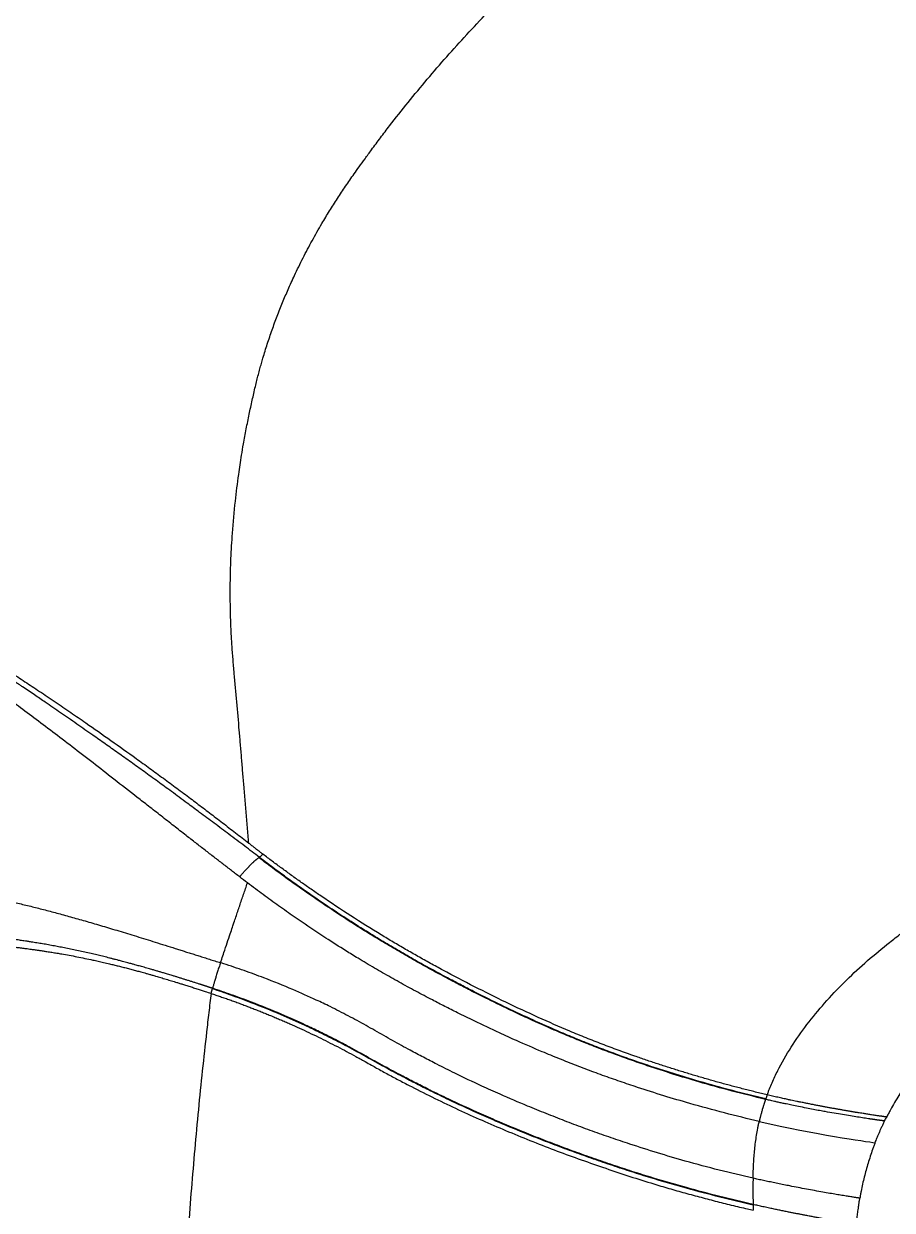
# Model space of a CAD drawing. Extents: x 527 to 611, y 788 to 934.
# Drawn here: x 540.04 to 552, y 851.36 to 867.71 of the extents above; entities that cross this region are included whole.
import ezdxf

# ---------------------------------------------------------------- set-up
doc = ezdxf.new("R2010")
doc.units = 0
doc.header["$MEASUREMENT"] = 0
doc.layers.add('1', color=4, linetype='Continuous')
doc.layers.add('GEOMETRY', color=4, linetype='Continuous', lineweight=25)

# ---------------------------------------------------------------- blocks, each defined once
blk = doc.blocks.new('2026_FLASH')
at = {"layer": 'GEOMETRY'}
for points, knots in [([(16.055, 53.104), (16.052, 53.141), (16.046, 53.214), (16.037, 53.323), (16.028, 53.434), (16.019, 53.544), (16.01, 53.655), (16, 53.766), (15.989, 53.906), (15.974, 54.075), (15.958, 54.272), (15.942, 54.465), (15.92, 54.724), (15.892, 55.049), (15.863, 55.377), (15.842, 55.608), (15.831, 55.74), (15.822, 55.871), (15.813, 56.035), (15.805, 56.242), (15.801, 56.459), (15.801, 56.665), (15.805, 56.853), (15.813, 57.083), (15.832, 57.404), (15.867, 57.792), (15.912, 58.15), (15.951, 58.413), (15.986, 58.622), (16.021, 58.81), (16.061, 59.011), (16.103, 59.206), (16.139, 59.361), (16.168, 59.479), (16.188, 59.56), (16.209, 59.639), (16.23, 59.715), (16.264, 59.829), (16.311, 59.983), (16.377, 60.176), (16.447, 60.367), (16.52, 60.553), (16.6, 60.739), (16.693, 60.944), (16.803, 61.169), (16.928, 61.407), (17.051, 61.623), (17.168, 61.817), (17.277, 61.988), (17.371, 62.13), (17.448, 62.242), (17.511, 62.331), (17.58, 62.429), (17.66, 62.54), (17.758, 62.674), (17.87, 62.825), (18.121, 63.153), (18.509, 63.633), (19.054, 64.25), (19.625, 64.844), (20.22, 65.412), (20.838, 65.954), (21.48, 66.47), (21.951, 66.814), (22.233, 67.01), (22.316, 67.066), (22.401, 67.122), (22.514, 67.196), (22.66, 67.287), (22.894, 67.426), (23.191, 67.588), (23.561, 67.769), (23.934, 67.929), (24.252, 68.047), (24.505, 68.13), (24.667, 68.179), (24.796, 68.215), (24.883, 68.238), (24.981, 68.262), (25.168, 68.307), (25.473, 68.374), (25.797, 68.435), (26.087, 68.482), (26.35, 68.52), (26.697, 68.561), (27.075, 68.594), (27.478, 68.616), (27.86, 68.623), (28.174, 68.619), (28.385, 68.611), (28.494, 68.605), (28.575, 68.6), (28.651, 68.595), (28.737, 68.588), (28.825, 68.581), (28.901, 68.574), (28.966, 68.568), (29.139, 68.552), (29.419, 68.528), (29.806, 68.494), (30.19, 68.462), (30.497, 68.437), (30.727, 68.419), (30.854, 68.409), (30.956, 68.401), (31.044, 68.394), (31.141, 68.386), (31.242, 68.378), (31.306, 68.373), (31.337, 68.37)], [0, 0, 0, 0, 0.004483, 0.008975, 0.013475, 0.017983, 0.022497, 0.027016, 0.031539, 0.039631, 0.047598, 0.055427, 0.063104, 0.078903, 0.09471, 0.102618, 0.106558, 0.110511, 0.118306, 0.126238, 0.135161, 0.144139, 0.150658, 0.157532, 0.171407, 0.188746, 0.203456, 0.213879, 0.22002, 0.22827, 0.236265, 0.244004, 0.251487, 0.254842, 0.258098, 0.261256, 0.264315, 0.267277, 0.275107, 0.283053, 0.290836, 0.298711, 0.30609, 0.314271, 0.324569, 0.334898, 0.345261, 0.353014, 0.360765, 0.368535, 0.372426, 0.376319, 0.38093, 0.386131, 0.391924, 0.399789, 0.407585, 0.43881, 0.469821, 0.500834, 0.531943, 0.562888, 0.593974, 0.625385, 0.629278, 0.633168, 0.636761, 0.640938, 0.648649, 0.656454, 0.672059, 0.687518, 0.703717, 0.718877, 0.726775, 0.734596, 0.73851, 0.742423, 0.745074, 0.750236, 0.764853, 0.781441, 0.788886, 0.799292, 0.812674, 0.830036, 0.844056, 0.860492, 0.875361, 0.881375, 0.885766, 0.888367, 0.890967, 0.894866, 0.898767, 0.901438, 0.904038, 0.906566, 0.922264, 0.937736, 0.953313, 0.968876, 0.975086, 0.981326, 0.984429, 0.987551, 0.99211, 0.996258, 1, 1, 1, 1]), ([(11.136, 56.504), (11.144, 56.499), (11.159, 56.489), (11.182, 56.475), (11.205, 56.46), (11.229, 56.445), (11.254, 56.429), (11.279, 56.413), (11.305, 56.397), (11.332, 56.38), (11.359, 56.363), (11.387, 56.345), (11.415, 56.327), (11.444, 56.309), (11.474, 56.29), (11.505, 56.271), (11.536, 56.251), (11.593, 56.215), (11.677, 56.162), (11.794, 56.088), (11.918, 56.01), (12.084, 55.905), (12.301, 55.767), (12.547, 55.608), (12.774, 55.46), (12.97, 55.331), (13.175, 55.194), (13.386, 55.052), (13.6, 54.907), (13.855, 54.731), (14.156, 54.52), (14.452, 54.309), (14.693, 54.134), (14.88, 53.997), (15.067, 53.859), (15.22, 53.744), (15.34, 53.654), (15.427, 53.588), (15.516, 53.521), (15.604, 53.453), (15.694, 53.384), (15.783, 53.315), (15.874, 53.245), (15.964, 53.175), (16.024, 53.128), (16.055, 53.104)], [0, 0, 0, 0, 0.009208, 0.018508, 0.027899, 0.037379, 0.046947, 0.0566, 0.066337, 0.076156, 0.086056, 0.096034, 0.106089, 0.116219, 0.126422, 0.136697, 0.147041, 0.157452, 0.191842, 0.226317, 0.260818, 0.295303, 0.356468, 0.417832, 0.456562, 0.494054, 0.530456, 0.568607, 0.604857, 0.639296, 0.695285, 0.750501, 0.780178, 0.809901, 0.839658, 0.869427, 0.883372, 0.897472, 0.911722, 0.926115, 0.940647, 0.95531, 0.970095, 0.984994, 1, 1, 1, 1]), ([(15.932, 52.637), (15.913, 52.651), (15.875, 52.681), (15.818, 52.725), (15.759, 52.77), (15.7, 52.816), (15.64, 52.862), (15.579, 52.909), (15.517, 52.957), (15.454, 53.006), (15.39, 53.056), (15.326, 53.106), (15.26, 53.157), (15.159, 53.236), (15.022, 53.342), (14.85, 53.477), (14.682, 53.608), (14.463, 53.778), (14.206, 53.979), (13.905, 54.213), (13.623, 54.431), (13.35, 54.64), (13.093, 54.834), (12.847, 55.018), (12.615, 55.188), (12.433, 55.317), (12.294, 55.415), (12.189, 55.486), (12.089, 55.554), (12.009, 55.606), (11.949, 55.645), (11.906, 55.672), (11.863, 55.699), (11.821, 55.725), (11.78, 55.75), (11.739, 55.775), (11.699, 55.799), (11.659, 55.822), (11.634, 55.837), (11.621, 55.845)], [0, 0, 0, 0, 0.009965, 0.020083, 0.030348, 0.040759, 0.051318, 0.062029, 0.07289, 0.083903, 0.09507, 0.106397, 0.117892, 0.129561, 0.159024, 0.189635, 0.219998, 0.247211, 0.304859, 0.357293, 0.411902, 0.465532, 0.52152, 0.578319, 0.638748, 0.701765, 0.735166, 0.769543, 0.804845, 0.841008, 0.85781, 0.874865, 0.892157, 0.909673, 0.927396, 0.945309, 0.963396, 0.981633, 1, 1, 1, 1]), ([(16.202, 52.907), (16.135, 52.959), (15.996, 53.065), (15.789, 53.222), (15.582, 53.377), (15.39, 53.52), (15.193, 53.666), (15.001, 53.808), (14.803, 53.952), (14.617, 54.087), (14.435, 54.218), (14.256, 54.345), (14.08, 54.471), (13.928, 54.577), (13.798, 54.668), (13.687, 54.746), (13.575, 54.824), (13.464, 54.9), (13.357, 54.974), (13.238, 55.056), (13.098, 55.151), (12.982, 55.229), (12.902, 55.283), (12.863, 55.31), (12.822, 55.337), (12.781, 55.365), (12.739, 55.393), (12.697, 55.422), (12.654, 55.45), (12.604, 55.483), (12.547, 55.522), (12.477, 55.568), (12.404, 55.616), (12.332, 55.664), (12.267, 55.707), (12.21, 55.745), (12.158, 55.779), (12.107, 55.812), (12.053, 55.848), (12.004, 55.88), (11.974, 55.9), (11.964, 55.906)], [0, 0, 0, 0, 0.043812, 0.090418, 0.133983, 0.176518, 0.212772, 0.258738, 0.298176, 0.337626, 0.375603, 0.413372, 0.450907, 0.488195, 0.511255, 0.535716, 0.561573, 0.586076, 0.610542, 0.634977, 0.670061, 0.710713, 0.720613, 0.7308, 0.741275, 0.752039, 0.763093, 0.774441, 0.786083, 0.79807, 0.815347, 0.834388, 0.85736, 0.879685, 0.899257, 0.917485, 0.934361, 0.949876, 0.967038, 0.989613, 1, 1, 1, 1]), ([(16.095, 53.072), (16.109, 53.062), (16.135, 53.041), (16.174, 53.011), (16.212, 52.981), (16.237, 52.962), (16.25, 52.952)], [0, 0, 0, 0, 0.258563, 0.511399, 0.758534, 1, 1, 1, 1]), ([(15.932, 52.637), (15.935, 52.64), (15.94, 52.648), (15.949, 52.658), (15.958, 52.669), (15.967, 52.679), (15.975, 52.69), (15.984, 52.7), (15.993, 52.711), (16.002, 52.721), (16.011, 52.731), (16.02, 52.741), (16.028, 52.75), (16.037, 52.76), (16.046, 52.769), (16.055, 52.779), (16.064, 52.788), (16.073, 52.797), (16.081, 52.805), (16.09, 52.814), (16.099, 52.822), (16.107, 52.831), (16.116, 52.838), (16.124, 52.846), (16.132, 52.854), (16.141, 52.861), (16.149, 52.868), (16.157, 52.875), (16.165, 52.881), (16.173, 52.887), (16.18, 52.893), (16.188, 52.898), (16.193, 52.901), (16.195, 52.903)], [0, 0, 0, 0, 0.030075, 0.060209, 0.090411, 0.120688, 0.151048, 0.181498, 0.212043, 0.24269, 0.273442, 0.304307, 0.335293, 0.366407, 0.397658, 0.429053, 0.460599, 0.492303, 0.524173, 0.556221, 0.588473, 0.620953, 0.653691, 0.686716, 0.72006, 0.753759, 0.787851, 0.822342, 0.857212, 0.892434, 0.927975, 0.963829, 1, 1, 1, 1]), ([(16.195, 52.903), (16.195, 52.903), (16.197, 52.904), (16.199, 52.905), (16.201, 52.907), (16.202, 52.907)], [0.0000022319, 0.0000022319, 0.0000022319, 0.0000022319, 0.0000264007, 0.0002817999, 0.0005047948, 0.0005047948, 0.0005047948, 0.0005047948]), ([(23.174, 49.572), (22.866, 49.645), (22.441, 49.756), (21.899, 49.92), (21.584, 50.022), (21.349, 50.103), (21.154, 50.173), (20.959, 50.245), (20.765, 50.32), (20.571, 50.398), (20.417, 50.462), (20.187, 50.56), (19.957, 50.662), (19.653, 50.804), (19.389, 50.933), (19.144, 51.055), (18.956, 51.152), (18.807, 51.231), (18.676, 51.301), (18.565, 51.361), (18.416, 51.443), (18.231, 51.548), (18.011, 51.676), (17.81, 51.797), (17.593, 51.931), (17.341, 52.092), (17.074, 52.27), (16.827, 52.44), (16.652, 52.564), (16.513, 52.665), (16.372, 52.769), (16.266, 52.849), (16.195, 52.903)], [0.0041085, 0.0041085, 0.0041085, 0.0041085, 0.125, 0.171875, 0.21875, 0.25, 0.265625, 0.296875, 0.328125, 0.34375, 0.375, 0.390625, 0.4375, 0.46875, 0.515625, 0.546875, 0.5703125, 0.59375, 0.609375, 0.625, 0.640625, 0.671875, 0.703125, 0.734375, 0.7578125, 0.796875, 0.84375, 0.875, 0.90625, 0.921875, 0.9375, 0.9699941, 0.9699941, 0.9699941, 0.9699941]), ([(16.25, 52.952), (16.248, 52.951), (16.245, 52.947), (16.241, 52.943), (16.237, 52.939), (16.233, 52.934), (16.229, 52.931), (16.226, 52.927), (16.222, 52.924), (16.219, 52.921), (16.216, 52.918), (16.213, 52.915), (16.21, 52.913), (16.207, 52.911), (16.204, 52.909), (16.203, 52.908), (16.202, 52.907)], [0, 0, 0, 0, 0.08143, 0.160845, 0.238511, 0.31455, 0.389036, 0.461999, 0.533474, 0.60354, 0.67228, 0.739806, 0.806226, 0.87166, 0.936221, 1, 1, 1, 1]), ([(23.176, 49.578), (22.87, 49.65), (22.446, 49.762), (21.905, 49.925), (21.591, 50.027), (21.356, 50.108), (21.16, 50.177), (20.965, 50.25), (20.771, 50.325), (20.578, 50.402), (20.423, 50.466), (20.193, 50.565), (19.964, 50.667), (19.66, 50.809), (19.395, 50.937), (19.15, 51.06), (18.963, 51.157), (18.813, 51.236), (18.683, 51.305), (18.571, 51.366), (18.423, 51.448), (18.238, 51.552), (18.018, 51.681), (17.817, 51.802), (17.599, 51.936), (17.347, 52.097), (17.08, 52.274), (16.833, 52.444), (16.659, 52.569), (16.52, 52.669), (16.379, 52.773), (16.273, 52.853), (16.202, 52.907)], [0.004632, 0.004632, 0.004632, 0.004632, 0.125, 0.171875, 0.21875, 0.25, 0.265625, 0.296875, 0.328125, 0.34375, 0.375, 0.390625, 0.4375, 0.46875, 0.515625, 0.546875, 0.5703125, 0.59375, 0.609375, 0.625, 0.640625, 0.671875, 0.703125, 0.734375, 0.7578125, 0.796875, 0.84375, 0.875, 0.90625, 0.921875, 0.9375, 0.97, 0.97, 0.97, 0.97]), ([(23.197, 49.634), (23.17, 49.641), (23.116, 49.654), (23.035, 49.673), (22.954, 49.693), (22.874, 49.714), (22.793, 49.735), (22.713, 49.756), (22.633, 49.777), (22.553, 49.799), (22.473, 49.821), (22.394, 49.844), (22.314, 49.867), (22.235, 49.89), (22.156, 49.913), (22.077, 49.937), (21.998, 49.961), (21.92, 49.986), (21.841, 50.011), (21.763, 50.036), (21.685, 50.062), (21.607, 50.087), (21.529, 50.114), (21.452, 50.14), (21.323, 50.185), (21.147, 50.248), (20.924, 50.332), (20.701, 50.419), (20.407, 50.541), (20.038, 50.702), (19.6, 50.907), (19.163, 51.124), (18.817, 51.305), (18.558, 51.446), (18.386, 51.542), (18.216, 51.639), (18.047, 51.738), (17.795, 51.89), (17.462, 52.098), (17.141, 52.311), (16.915, 52.467), (16.779, 52.562), (16.645, 52.658), (16.512, 52.756), (16.38, 52.853), (16.293, 52.919), (16.25, 52.952)], [0, 0, 0, 0, 0.01104, 0.022064, 0.033071, 0.044063, 0.055039, 0.065998, 0.076943, 0.087871, 0.098784, 0.109682, 0.120564, 0.131431, 0.142283, 0.15312, 0.163942, 0.174749, 0.185542, 0.19632, 0.207084, 0.217833, 0.228568, 0.239289, 0.249996, 0.281753, 0.312493, 0.343446, 0.374989, 0.436643, 0.499994, 0.562071, 0.625009, 0.650202, 0.675297, 0.700294, 0.725197, 0.750008, 0.812667, 0.875001, 0.896079, 0.917057, 0.937937, 0.958719, 0.979407, 1, 1, 1, 1]), ([(15.667, 51.455), (15.672, 51.471), (15.688, 51.518), (15.719, 51.61), (15.758, 51.727), (15.798, 51.844), (15.829, 51.936), (15.854, 52.013), (15.879, 52.084), (15.905, 52.163), (15.931, 52.241), (15.958, 52.32), (15.985, 52.398), (16.012, 52.477), (16.029, 52.529), (16.038, 52.556)], [0, 0, 0, 0, 0.0446353, 0.1279224, 0.2499679, 0.362998, 0.4463554, 0.4999465, 0.5710426, 0.6422263, 0.7135082, 0.7849215, 0.8565009, 0.9282282, 1, 1, 1, 1]), ([(23.087, 49.267), (22.768, 49.342), (22.329, 49.455), (21.771, 49.621), (21.45, 49.723), (21.211, 49.804), (21.01, 49.874), (20.811, 49.946), (20.612, 50.021), (20.413, 50.099), (20.255, 50.163), (20.019, 50.261), (19.783, 50.363), (19.471, 50.505), (19.2, 50.633), (18.949, 50.756), (18.757, 50.853), (18.604, 50.931), (18.47, 51.002), (18.356, 51.062), (18.202, 51.145), (18.013, 51.251), (17.786, 51.381), (17.58, 51.504), (17.356, 51.642), (17.098, 51.806), (16.826, 51.988), (16.574, 52.162), (16.396, 52.29), (16.255, 52.393), (16.147, 52.473), (16.075, 52.527), (16.038, 52.556)], [0.0014045, 0.0014045, 0.0014045, 0.0014045, 0.125, 0.171875, 0.21875, 0.25, 0.265625, 0.296875, 0.328125, 0.34375, 0.375, 0.390625, 0.4375, 0.46875, 0.515625, 0.546875, 0.5703125, 0.59375, 0.609375, 0.625, 0.640625, 0.671875, 0.703125, 0.734375, 0.7578125, 0.796875, 0.84375, 0.875, 0.90625, 0.921875, 0.9375, 0.954137, 0.954137, 0.954137, 0.954137]), ([(12.191, 52.42), (12.206, 52.417), (12.237, 52.411), (12.282, 52.402), (12.325, 52.393), (12.367, 52.385), (12.407, 52.377), (12.446, 52.369), (12.482, 52.362), (12.516, 52.355), (12.597, 52.338), (12.72, 52.311), (12.895, 52.271), (13.068, 52.229), (13.247, 52.184), (13.43, 52.135), (13.622, 52.082), (13.824, 52.025), (14.038, 51.962), (14.265, 51.894), (14.509, 51.819), (14.77, 51.738), (14.971, 51.675), (15.106, 51.632), (15.169, 51.612), (15.234, 51.592), (15.302, 51.571), (15.371, 51.549), (15.442, 51.526), (15.515, 51.503), (15.59, 51.479), (15.641, 51.463), (15.667, 51.455)], [0, 0, 0, 0, 0.022334, 0.0438, 0.064358, 0.08397, 0.102603, 0.120228, 0.136822, 0.152367, 0.166844, 0.245135, 0.314255, 0.382163, 0.444163, 0.503758, 0.559599, 0.613464, 0.66535, 0.716736, 0.768352, 0.821376, 0.877079, 0.889196, 0.90168, 0.914539, 0.927783, 0.941422, 0.955462, 0.969907, 0.984755, 1, 1, 1, 1]), ([(15.557, 51.101), (15.555, 51.102), (15.551, 51.104), (15.544, 51.106), (15.538, 51.108), (15.531, 51.11), (15.525, 51.112), (15.518, 51.114), (15.512, 51.116), (15.506, 51.119), (15.499, 51.121), (15.493, 51.123), (15.487, 51.125), (15.481, 51.127), (15.475, 51.129), (15.469, 51.131), (15.463, 51.132), (15.457, 51.134), (15.451, 51.136), (15.445, 51.138), (15.439, 51.14), (15.433, 51.142), (15.427, 51.144), (15.422, 51.146), (15.416, 51.148), (15.41, 51.149), (15.405, 51.151), (15.399, 51.153), (15.394, 51.155), (15.388, 51.157), (15.383, 51.158), (15.378, 51.16), (15.368, 51.163), (15.349, 51.169), (15.319, 51.179), (15.281, 51.191), (15.238, 51.205), (15.202, 51.216), (15.175, 51.224), (15.155, 51.231), (15.134, 51.237), (15.111, 51.244), (15.088, 51.251), (15.066, 51.258), (15.038, 51.267), (14.995, 51.28), (14.941, 51.296), (14.885, 51.313), (14.837, 51.327), (14.798, 51.339), (14.759, 51.35), (14.713, 51.364), (14.65, 51.382), (14.584, 51.401), (14.528, 51.416), (14.484, 51.428), (14.44, 51.44), (14.383, 51.456), (14.322, 51.472), (14.267, 51.487), (14.221, 51.498), (14.18, 51.509), (14.126, 51.523), (14.06, 51.539), (13.981, 51.558), (13.901, 51.577), (13.817, 51.596), (13.731, 51.615), (13.645, 51.634), (13.559, 51.651), (13.49, 51.665), (13.437, 51.675), (13.398, 51.683), (13.358, 51.69), (13.317, 51.698), (13.276, 51.705), (13.236, 51.712), (13.197, 51.719), (13.158, 51.725), (13.119, 51.731), (13.083, 51.737), (13.044, 51.744), (13.003, 51.75), (12.963, 51.756), (12.928, 51.761), (12.895, 51.766), (12.857, 51.772), (12.805, 51.779), (12.751, 51.787), (12.704, 51.793), (12.672, 51.798), (12.646, 51.801), (12.627, 51.804), (12.611, 51.806), (12.599, 51.808), (12.581, 51.81), (12.562, 51.813), (12.54, 51.815), (12.516, 51.819), (12.487, 51.822), (12.457, 51.826), (12.426, 51.83), (12.396, 51.834), (12.367, 51.838), (12.339, 51.841), (12.31, 51.845), (12.283, 51.848), (12.26, 51.851), (12.241, 51.854), (12.225, 51.856), (12.21, 51.858), (12.198, 51.859), (12.186, 51.861), (12.172, 51.863), (12.154, 51.865), (12.131, 51.868), (12.101, 51.872), (12.069, 51.876), (12.039, 51.88), (12.017, 51.883), (11.999, 51.885), (11.982, 51.887), (11.964, 51.889), (11.947, 51.892), (11.93, 51.894), (11.912, 51.896), (11.899, 51.898), (11.893, 51.899)], [0, 0, 0, 0, 0.001318, 0.002627, 0.00393, 0.005225, 0.006512, 0.007792, 0.009064, 0.010327, 0.011583, 0.012829, 0.014067, 0.015297, 0.016518, 0.01773, 0.018933, 0.020127, 0.021312, 0.022488, 0.023656, 0.024814, 0.025964, 0.027104, 0.028235, 0.029358, 0.030472, 0.031577, 0.032673, 0.03376, 0.034839, 0.03591, 0.036972, 0.040884, 0.046868, 0.054938, 0.063733, 0.072582, 0.076304, 0.080261, 0.084457, 0.088892, 0.093567, 0.098485, 0.10208, 0.110477, 0.12377, 0.13465, 0.14426, 0.152581, 0.158243, 0.16761, 0.180755, 0.196531, 0.208406, 0.214953, 0.224008, 0.23565, 0.250897, 0.262606, 0.271345, 0.280273, 0.289392, 0.307147, 0.324985, 0.342894, 0.363774, 0.3851, 0.406943, 0.42938, 0.452462, 0.462904, 0.473855, 0.485337, 0.497356, 0.509914, 0.521522, 0.533327, 0.545326, 0.557506, 0.569873, 0.57984, 0.59465, 0.609245, 0.619916, 0.629655, 0.642585, 0.658772, 0.682682, 0.69883, 0.707981, 0.717115, 0.726231, 0.729202, 0.733837, 0.740145, 0.74872, 0.754203, 0.763597, 0.775565, 0.785977, 0.797262, 0.809588, 0.819298, 0.829421, 0.841678, 0.851503, 0.860594, 0.866957, 0.873345, 0.879755, 0.883127, 0.887486, 0.892832, 0.899164, 0.908155, 0.918822, 0.933288, 0.944789, 0.953321, 0.958897, 0.965715, 0.972519, 0.979319, 0.98555, 0.992442, 1, 1, 1, 1]), ([(23.197, 49.634), (23.202, 49.648), (23.207, 49.662), (23.218, 49.69), (23.224, 49.704), (23.241, 49.746), (23.253, 49.774), (23.289, 49.858), (23.315, 49.913), (23.398, 50.077), (23.46, 50.185), (23.661, 50.503), (23.817, 50.706), (24.159, 51.093), (24.345, 51.277), (24.64, 51.538), (24.741, 51.622), (24.896, 51.746), (24.948, 51.787), (25.027, 51.847), (25.053, 51.867), (25.093, 51.897), (25.106, 51.906), (25.133, 51.926), (25.146, 51.936), (25.159, 51.946)], [0, 0, 0, 0, 0.015625, 0.015625, 0.03125, 0.03125, 0.0625, 0.0625, 0.125, 0.125, 0.25, 0.25, 0.5, 0.5, 0.75, 0.75, 0.875, 0.875, 0.9375, 0.9375, 0.96875, 0.96875, 0.984375, 0.984375, 1, 1, 1, 1]), ([(11.82, 51.781), (11.831, 51.78), (11.853, 51.777), (11.883, 51.774), (11.91, 51.771), (11.932, 51.769), (11.949, 51.767), (11.963, 51.766), (11.977, 51.764), (11.99, 51.762), (12.004, 51.761), (12.023, 51.759), (12.045, 51.757), (12.068, 51.754), (12.086, 51.752), (12.103, 51.75), (12.121, 51.749), (12.139, 51.747), (12.153, 51.745), (12.164, 51.744), (12.173, 51.743), (12.184, 51.742), (12.197, 51.741), (12.212, 51.739), (12.229, 51.737), (12.246, 51.735), (12.262, 51.734), (12.277, 51.732), (12.295, 51.73), (12.318, 51.728), (12.344, 51.725), (12.368, 51.723), (12.394, 51.72), (12.42, 51.717), (12.448, 51.714), (12.476, 51.711), (12.501, 51.709), (12.525, 51.706), (12.549, 51.704), (12.581, 51.7), (12.624, 51.695), (12.672, 51.69), (12.717, 51.685), (12.766, 51.679), (12.818, 51.672), (12.879, 51.665), (12.94, 51.657), (13.006, 51.649), (13.07, 51.64), (13.126, 51.632), (13.176, 51.625), (13.224, 51.618), (13.281, 51.609), (13.344, 51.599), (13.412, 51.588), (13.491, 51.575), (13.583, 51.558), (13.689, 51.538), (13.797, 51.516), (13.895, 51.495), (13.981, 51.476), (14.058, 51.459), (14.131, 51.442), (14.198, 51.425), (14.259, 51.411), (14.32, 51.395), (14.383, 51.379), (14.446, 51.362), (14.509, 51.345), (14.574, 51.328), (14.635, 51.31), (14.689, 51.295), (14.73, 51.283), (14.758, 51.275), (14.783, 51.268), (14.81, 51.26), (14.844, 51.25), (14.88, 51.239), (14.918, 51.228), (14.955, 51.217), (14.992, 51.206), (15.028, 51.195), (15.06, 51.185), (15.086, 51.177), (15.109, 51.17), (15.133, 51.162), (15.159, 51.154), (15.187, 51.145), (15.217, 51.136), (15.248, 51.126), (15.279, 51.116), (15.311, 51.106), (15.342, 51.096), (15.372, 51.086), (15.409, 51.074), (15.464, 51.056), (15.509, 51.041), (15.537, 51.032)], [0, 0, 0, 0, 0.012935, 0.02448, 0.034596, 0.043271, 0.04857, 0.053866, 0.059155, 0.064436, 0.067996, 0.074951, 0.085291, 0.093295, 0.100143, 0.105839, 0.112611, 0.119359, 0.126083, 0.128623, 0.131888, 0.135879, 0.140593, 0.146027, 0.152577, 0.159124, 0.165673, 0.169584, 0.176036, 0.185025, 0.194633, 0.204085, 0.211489, 0.222859, 0.232574, 0.241348, 0.252528, 0.259556, 0.267328, 0.277488, 0.293053, 0.312538, 0.327196, 0.339815, 0.361589, 0.379502, 0.400057, 0.42108, 0.44255, 0.459361, 0.472722, 0.486989, 0.502067, 0.521757, 0.540559, 0.55854, 0.585848, 0.612575, 0.639191, 0.664924, 0.681291, 0.698503, 0.716486, 0.729339, 0.742232, 0.755209, 0.768283, 0.781873, 0.794613, 0.807019, 0.821419, 0.832022, 0.840087, 0.845681, 0.848844, 0.855139, 0.861936, 0.869234, 0.877027, 0.884346, 0.891632, 0.898886, 0.906105, 0.910268, 0.914775, 0.919626, 0.924818, 0.930348, 0.93621, 0.942491, 0.948758, 0.955009, 0.961245, 0.967468, 0.972649, 0.98351, 1, 1, 1, 1]), ([(15.667, 51.455), (15.663, 51.445), (15.657, 51.424), (15.646, 51.394), (15.637, 51.364), (15.627, 51.334), (15.618, 51.305), (15.606, 51.267), (15.592, 51.222), (15.578, 51.174), (15.567, 51.139), (15.562, 51.118), (15.56, 51.111), (15.559, 51.108), (15.559, 51.107), (15.559, 51.106), (15.558, 51.105), (15.558, 51.104), (15.558, 51.103)], [0, 0, 0, 0, 0.0727582, 0.1455164, 0.2182746, 0.2910327, 0.3637909, 0.4365491, 0.5820655, 0.7275818, 0.8730982, 0.9458564, 0.9640459, 0.9731407, 0.9776881, 0.9799618, 0.9822355, 0.9936466, 0.9936466, 0.9936466, 0.9936466]), ([(23.002, 48.485), (22.692, 48.555), (22.253, 48.666), (21.686, 48.833), (21.346, 48.941), (21.091, 49.027), (20.877, 49.102), (20.663, 49.179), (20.45, 49.259), (20.236, 49.342), (20.066, 49.41), (19.812, 49.515), (19.559, 49.623), (19.224, 49.774), (18.935, 49.912), (18.668, 50.045), (18.464, 50.151), (18.301, 50.237), (18.159, 50.314), (18.038, 50.381), (17.875, 50.474), (17.673, 50.59), (17.427, 50.724), (17.198, 50.84), (16.945, 50.962), (16.643, 51.096), (16.311, 51.23), (15.992, 51.347), (15.791, 51.415), (15.682, 51.45), (15.667, 51.455)], [0.0102359, 0.0102359, 0.0102359, 0.0102359, 0.125, 0.171875, 0.21875, 0.25, 0.265625, 0.296875, 0.328125, 0.34375, 0.375, 0.390625, 0.4375, 0.46875, 0.515625, 0.546875, 0.5703125, 0.59375, 0.609375, 0.625, 0.640625, 0.671875, 0.703125, 0.734375, 0.7578125, 0.796875, 0.84375, 0.875, 0.90625, 0.9111921, 0.9111921, 0.9111921, 0.9111921]), ([(15.537, 51.032), (15.532, 50.988), (15.526, 50.944), (15.516, 50.856), (15.511, 50.812), (15.495, 50.679), (15.485, 50.59), (15.455, 50.324), (15.435, 50.146), (15.379, 49.61), (15.344, 49.249), (15.28, 48.525), (15.25, 48.16), (15.21, 47.611), (15.187, 47.289), (15.167, 46.967), (15.156, 46.782), (15.153, 46.736), (15.064, 45.211), (15.02, 43.709), (15.02, 40.704), (15.064, 39.202), (15.153, 37.677), (15.156, 37.631), (15.167, 37.446), (15.188, 37.123), (15.21, 36.802), (15.25, 36.253), (15.28, 35.888), (15.345, 35.163), (15.38, 34.803), (15.436, 34.267), (15.456, 34.089), (15.486, 33.823), (15.496, 33.734), (15.511, 33.601), (15.517, 33.557), (15.527, 33.469), (15.532, 33.425), (15.538, 33.381)], [0, 0, 0, 0, 0.007812, 0.007812, 0.015625, 0.015625, 0.03125, 0.03125, 0.0625, 0.0625, 0.125, 0.125, 0.1875, 0.1875, 0.21875, 0.242188, 0.242188, 0.25, 0.25, 0.5, 0.5, 0.75, 0.75, 0.757812, 0.757812, 0.78125, 0.8125, 0.8125, 0.875, 0.875, 0.9375, 0.9375, 0.96875, 0.96875, 0.984375, 0.984375, 0.992188, 0.992188, 1, 1, 1, 1]), ([(15.537, 51.032), (15.538, 51.034), (15.539, 51.038), (15.541, 51.044), (15.542, 51.049), (15.544, 51.055), (15.546, 51.061), (15.547, 51.066), (15.549, 51.071), (15.55, 51.076), (15.552, 51.081), (15.553, 51.086), (15.554, 51.091), (15.555, 51.094), (15.556, 51.095)], [0, 0, 0, 0, 0.076122, 0.152959, 0.23058, 0.309139, 0.38883, 0.469875, 0.552527, 0.636963, 0.723491, 0.812571, 0.904609, 1, 1, 1, 1]), ([(15.537, 51.032), (15.559, 51.025), (15.602, 51.01), (15.667, 50.988), (15.731, 50.966), (15.796, 50.943), (15.86, 50.92), (15.925, 50.896), (15.989, 50.872), (16.053, 50.848), (16.116, 50.823), (16.18, 50.798), (16.244, 50.773), (16.307, 50.747), (16.37, 50.721), (16.433, 50.695), (16.496, 50.668), (16.559, 50.641), (16.689, 50.584), (16.886, 50.494), (17.103, 50.387), (17.276, 50.299), (17.405, 50.232), (17.509, 50.175), (17.594, 50.128), (17.636, 50.105), (17.659, 50.092)], [0, 0, 0, 0, 0.029478, 0.058943, 0.088397, 0.117841, 0.147275, 0.176701, 0.20612, 0.235533, 0.264941, 0.294344, 0.323745, 0.353145, 0.382543, 0.411942, 0.441343, 0.470746, 0.500152, 0.624901, 0.750074, 0.812769, 0.875001, 0.937489, 0.966092, 1, 1, 1, 1]), ([(23.003, 48.115), (22.699, 48.184), (22.262, 48.294), (21.694, 48.458), (21.344, 48.567), (21.082, 48.654), (20.861, 48.73), (20.64, 48.807), (20.42, 48.888), (20.199, 48.971), (20.023, 49.04), (19.761, 49.145), (19.499, 49.254), (19.152, 49.406), (18.853, 49.545), (18.577, 49.679), (18.365, 49.785), (18.197, 49.872), (18.05, 49.95), (17.925, 50.018), (17.755, 50.112), (17.546, 50.23), (17.29, 50.367), (17.053, 50.485), (16.791, 50.61), (16.48, 50.749), (16.139, 50.887), (15.822, 51.005), (15.642, 51.067), (15.556, 51.095)], [0.0149751, 0.0149751, 0.0149751, 0.0149751, 0.125, 0.171875, 0.21875, 0.25, 0.265625, 0.296875, 0.328125, 0.34375, 0.375, 0.390625, 0.4375, 0.46875, 0.515625, 0.546875, 0.5703125, 0.59375, 0.609375, 0.625, 0.640625, 0.671875, 0.703125, 0.734375, 0.7578125, 0.796875, 0.84375, 0.875, 0.9028635, 0.9028635, 0.9028635, 0.9028635]), ([(23.003, 48.123), (22.698, 48.193), (22.261, 48.303), (21.692, 48.467), (21.342, 48.576), (21.081, 48.663), (20.86, 48.738), (20.639, 48.816), (20.419, 48.897), (20.199, 48.98), (20.023, 49.048), (19.76, 49.154), (19.499, 49.263), (19.152, 49.415), (18.853, 49.553), (18.577, 49.687), (18.365, 49.794), (18.197, 49.881), (18.05, 49.959), (17.925, 50.026), (17.755, 50.12), (17.546, 50.238), (17.291, 50.375), (17.055, 50.493), (16.793, 50.618), (16.482, 50.757), (16.141, 50.895), (15.824, 51.012), (15.644, 51.074), (15.558, 51.103)], [0.0146873, 0.0146873, 0.0146873, 0.0146873, 0.125, 0.171875, 0.21875, 0.25, 0.265625, 0.296875, 0.328125, 0.34375, 0.375, 0.390625, 0.4375, 0.46875, 0.515625, 0.546875, 0.5703125, 0.59375, 0.609375, 0.625, 0.640625, 0.671875, 0.703125, 0.734375, 0.7578125, 0.796875, 0.84375, 0.875, 0.9028769, 0.9028769, 0.9028769, 0.9028769]), ([(26.013, 50.701), (26.006, 50.695), (25.998, 50.69), (25.983, 50.678), (25.975, 50.673), (25.952, 50.656), (25.937, 50.644), (25.892, 50.61), (25.863, 50.586), (25.775, 50.514), (25.717, 50.464), (25.55, 50.309), (25.445, 50.2), (25.248, 49.969), (25.156, 49.848), (25.029, 49.658), (24.989, 49.594), (24.932, 49.495), (24.913, 49.462), (24.886, 49.412), (24.877, 49.396), (24.863, 49.37), (24.859, 49.362), (24.85, 49.345), (24.846, 49.337), (24.842, 49.328)], [0, 0, 0, 0, 0.015625, 0.015625, 0.03125, 0.03125, 0.0625, 0.0625, 0.125, 0.125, 0.25, 0.25, 0.5, 0.5, 0.75, 0.75, 0.875, 0.875, 0.9375, 0.9375, 0.96875, 0.96875, 0.984375, 0.984375, 1, 1, 1, 1]), ([(17.659, 50.092), (17.688, 50.075), (17.741, 50.046), (17.847, 49.987), (17.976, 49.916), (18.136, 49.831), (18.35, 49.719), (18.62, 49.584), (19.051, 49.378), (19.599, 49.137), (20.15, 48.917), (20.596, 48.752), (20.93, 48.635), (21.264, 48.523), (21.559, 48.43), (21.816, 48.353), (22.037, 48.289), (22.258, 48.229), (22.48, 48.17), (22.703, 48.115), (22.864, 48.076), (22.965, 48.053), (22.991, 48.047), (23.004, 48.044)], [0, 0, 0, 0, 0.01709, 0.030842, 0.061668, 0.092291, 0.123284, 0.184853, 0.246557, 0.368071, 0.492793, 0.553961, 0.615962, 0.678021, 0.739182, 0.779802, 0.820576, 0.861511, 0.902612, 0.943883, 0.985331, 0.992664, 1, 1, 1, 1]), ([(23.174, 49.572), (23.174, 49.571), (23.173, 49.568), (23.171, 49.564), (23.169, 49.559), (23.168, 49.554), (23.165, 49.548), (23.163, 49.541), (23.161, 49.533), (23.158, 49.525), (23.155, 49.516), (23.152, 49.506), (23.148, 49.495), (23.145, 49.484), (23.141, 49.471), (23.137, 49.458), (23.13, 49.433), (23.119, 49.398), (23.11, 49.361), (23.103, 49.335), (23.099, 49.319), (23.095, 49.304), (23.093, 49.293), (23.091, 49.283), (23.089, 49.276), (23.088, 49.271), (23.087, 49.268), (23.087, 49.268)], [0, 0, 0, 0, 0.025784, 0.052661, 0.080613, 0.109624, 0.139688, 0.170801, 0.202969, 0.236202, 0.270515, 0.305928, 0.342459, 0.380129, 0.418967, 0.459011, 0.500307, 0.634974, 0.749869, 0.801069, 0.849959, 0.890072, 0.924376, 0.952694, 0.974841, 0.990651, 1, 1, 1, 1]), ([(24.814, 49.274), (24.813, 49.274), (24.81, 49.274), (24.805, 49.275), (24.8, 49.275), (24.794, 49.276), (24.788, 49.277), (24.782, 49.278), (24.775, 49.279), (24.768, 49.28), (24.76, 49.281), (24.752, 49.282), (24.744, 49.283), (24.736, 49.284), (24.727, 49.285), (24.718, 49.287), (24.708, 49.288), (24.698, 49.289), (24.688, 49.291), (24.678, 49.292), (24.667, 49.294), (24.656, 49.295), (24.645, 49.297), (24.633, 49.299), (24.621, 49.3), (24.589, 49.305), (24.532, 49.314), (24.443, 49.327), (24.344, 49.343), (24.237, 49.361), (24.121, 49.38), (24.014, 49.399), (23.917, 49.417), (23.831, 49.433), (23.734, 49.452), (23.634, 49.472), (23.541, 49.491), (23.466, 49.507), (23.403, 49.52), (23.349, 49.532), (23.301, 49.543), (23.262, 49.552), (23.231, 49.559), (23.202, 49.566), (23.183, 49.57), (23.174, 49.572)], [0, 0, 0, 0, 0.012627, 0.025202, 0.037726, 0.050197, 0.062615, 0.074979, 0.087289, 0.099544, 0.111744, 0.123889, 0.135978, 0.148011, 0.159988, 0.171908, 0.183772, 0.19558, 0.20733, 0.219024, 0.230662, 0.242243, 0.253769, 0.265237, 0.276649, 0.288004, 0.354532, 0.421075, 0.48201, 0.545832, 0.60441, 0.66256, 0.6969, 0.733847, 0.773437, 0.817, 0.853622, 0.883299, 0.905687, 0.928647, 0.948774, 0.963721, 0.976211, 0.988303, 1, 1, 1, 1]), ([(23.197, 49.634), (23.196, 49.632), (23.194, 49.629), (23.192, 49.623), (23.19, 49.618), (23.189, 49.613), (23.187, 49.609), (23.186, 49.604), (23.184, 49.601), (23.183, 49.597), (23.182, 49.594), (23.18, 49.59), (23.179, 49.587), (23.178, 49.585), (23.178, 49.582), (23.177, 49.58), (23.176, 49.579), (23.176, 49.578)], [0, 0, 0, 0, 0.077774, 0.153265, 0.226671, 0.298177, 0.367956, 0.43619, 0.503064, 0.568723, 0.633279, 0.696807, 0.759316, 0.820835, 0.881427, 0.941127, 1, 1, 1, 1]), ([(24.842, 49.328), (24.84, 49.329), (24.837, 49.329), (24.832, 49.33), (24.827, 49.331), (24.821, 49.331), (24.814, 49.332), (24.807, 49.333), (24.8, 49.334), (24.792, 49.335), (24.783, 49.337), (24.774, 49.338), (24.762, 49.34), (24.745, 49.342), (24.724, 49.345), (24.699, 49.349), (24.669, 49.354), (24.639, 49.358), (24.61, 49.363), (24.583, 49.366), (24.557, 49.371), (24.53, 49.375), (24.5, 49.38), (24.472, 49.384), (24.448, 49.388), (24.432, 49.39), (24.415, 49.393), (24.398, 49.396), (24.381, 49.399), (24.364, 49.402), (24.347, 49.405), (24.329, 49.408), (24.311, 49.411), (24.293, 49.414), (24.274, 49.417), (24.255, 49.421), (24.234, 49.424), (24.213, 49.428), (24.191, 49.432), (24.169, 49.436), (24.146, 49.439), (24.123, 49.444), (24.099, 49.448), (24.075, 49.452), (24.051, 49.457), (24.026, 49.461), (24.002, 49.466), (23.979, 49.47), (23.956, 49.475), (23.931, 49.479), (23.907, 49.484), (23.881, 49.489), (23.855, 49.494), (23.83, 49.499), (23.805, 49.503), (23.781, 49.508), (23.747, 49.515), (23.703, 49.524), (23.652, 49.534), (23.605, 49.544), (23.564, 49.552), (23.523, 49.561), (23.484, 49.569), (23.447, 49.577), (23.414, 49.585), (23.379, 49.592), (23.343, 49.6), (23.307, 49.608), (23.271, 49.617), (23.234, 49.626), (23.209, 49.631), (23.197, 49.634)], [0, 0, 0, 0, 0.01274, 0.025561, 0.038457, 0.051427, 0.064477, 0.077613, 0.090842, 0.104166, 0.117583, 0.13108, 0.144648, 0.168602, 0.194438, 0.222137, 0.251714, 0.283131, 0.305705, 0.327937, 0.349858, 0.367012, 0.388665, 0.414805, 0.425391, 0.435953, 0.446455, 0.456886, 0.467282, 0.47763, 0.487966, 0.498261, 0.508537, 0.518797, 0.529029, 0.539237, 0.550416, 0.561599, 0.572809, 0.584085, 0.595441, 0.606847, 0.618293, 0.630017, 0.641458, 0.652626, 0.663545, 0.674197, 0.684593, 0.694729, 0.706065, 0.717175, 0.728067, 0.738729, 0.749178, 0.759418, 0.769441, 0.790856, 0.814003, 0.832334, 0.847586, 0.863979, 0.88152, 0.894902, 0.908695, 0.922907, 0.937506, 0.952515, 0.96796, 0.983791, 1, 1, 1, 1]), ([(23.002, 48.485), (23.002, 48.493), (23.002, 48.502), (23.003, 48.518), (23.003, 48.527), (23.004, 48.552), (23.004, 48.568), (23.006, 48.618), (23.008, 48.652), (23.013, 48.751), (23.018, 48.817), (23.031, 48.948), (23.04, 49.013), (23.055, 49.109), (23.061, 49.141), (23.07, 49.189), (23.073, 49.205), (23.08, 49.236), (23.083, 49.252), (23.087, 49.267)], [0, 0, 0, 0, 0.03125, 0.03125, 0.0625, 0.0625, 0.125, 0.125, 0.25, 0.25, 0.5, 0.5, 0.75, 0.75, 0.875, 0.875, 0.9375, 0.9375, 1, 1, 1, 1]), ([(24.684, 48.975), (24.687, 48.985), (24.696, 49.006), (24.709, 49.038), (24.723, 49.072), (24.738, 49.108), (24.755, 49.147), (24.773, 49.187), (24.793, 49.23), (24.807, 49.259), (24.814, 49.274)], [0, 0, 0, 0, 0.098885, 0.205332, 0.319251, 0.440574, 0.569254, 0.705307, 0.848838, 1, 1, 1, 1]), ([(24.684, 48.975), (24.678, 48.959), (24.672, 48.944), (24.66, 48.913), (24.654, 48.897), (24.637, 48.85), (24.627, 48.819), (24.595, 48.724), (24.576, 48.661), (24.541, 48.533), (24.525, 48.469), (24.503, 48.372), (24.497, 48.339), (24.487, 48.291), (24.484, 48.275), (24.48, 48.25), (24.478, 48.242), (24.476, 48.226), (24.474, 48.218), (24.473, 48.209)], [0, 0, 0, 0, 0.0625, 0.0625, 0.125, 0.125, 0.25, 0.25, 0.5, 0.5, 0.75, 0.75, 0.875, 0.875, 0.9375, 0.9375, 0.96875, 0.96875, 1, 1, 1, 1]), ([(23.002, 48.485), (23.002, 48.479), (23.002, 48.466), (23.001, 48.449), (23.001, 48.431), (23.001, 48.414), (23.001, 48.397), (23.001, 48.38), (23.001, 48.364), (23.001, 48.349), (23.001, 48.333), (23.001, 48.318), (23.001, 48.303), (23.001, 48.289), (23.001, 48.275), (23.001, 48.262), (23.001, 48.248), (23.001, 48.235), (23.001, 48.223), (23.001, 48.21), (23.001, 48.198), (23.002, 48.187), (23.002, 48.175), (23.002, 48.164), (23.002, 48.154), (23.002, 48.143), (23.002, 48.133), (23.003, 48.127), (23.003, 48.123)], [0, 0, 0, 0, 0.0426078, 0.0847924, 0.1265674, 0.1679465, 0.2089427, 0.2495687, 0.2898369, 0.3297592, 0.3693472, 0.4086118, 0.4475638, 0.4862132, 0.5245696, 0.5626421, 0.6004394, 0.6379696, 0.6752402, 0.7122581, 0.7490293, 0.7855596, 0.8218544, 0.8579191, 0.8937594, 0.9293815, 0.9647924, 1, 1, 1, 1]), ([(24.473, 48.209), (24.472, 48.21), (24.472, 48.21), (24.472, 48.21), (24.471, 48.209), (24.47, 48.21), (24.47, 48.21), (24.469, 48.21), (24.468, 48.21), (24.468, 48.21), (24.467, 48.211), (24.467, 48.21), (24.466, 48.21), (24.465, 48.211), (24.465, 48.211), (24.464, 48.211), (24.463, 48.21), (24.462, 48.211), (24.462, 48.212), (24.461, 48.211), (24.46, 48.211), (24.459, 48.211), (24.459, 48.212), (24.458, 48.212), (24.457, 48.211), (24.456, 48.212), (24.455, 48.213), (24.454, 48.212), (24.453, 48.212), (24.452, 48.213), (24.452, 48.213), (24.451, 48.213), (24.45, 48.212), (24.449, 48.213), (24.447, 48.213), (24.444, 48.214), (24.44, 48.215), (24.433, 48.216), (24.424, 48.217), (24.409, 48.219), (24.388, 48.222), (24.362, 48.227), (24.333, 48.231), (24.29, 48.238), (24.231, 48.248), (24.149, 48.261), (24.061, 48.276), (23.961, 48.294), (23.854, 48.313), (23.74, 48.334), (23.625, 48.356), (23.52, 48.376), (23.426, 48.395), (23.342, 48.412), (23.274, 48.426), (23.221, 48.437), (23.184, 48.445), (23.147, 48.453), (23.11, 48.461), (23.074, 48.469), (23.038, 48.477), (23.014, 48.482), (23.002, 48.485)], [0, 0, 0, 0, 0.002269, 0.004544, 0.006817, 0.009087, 0.011352, 0.013623, 0.01589, 0.018153, 0.020411, 0.022676, 0.024938, 0.027194, 0.029446, 0.031705, 0.033961, 0.03621, 0.038456, 0.040709, 0.042959, 0.045202, 0.047442, 0.049689, 0.051933, 0.05417, 0.056404, 0.058645, 0.060882, 0.063113, 0.065341, 0.067576, 0.069808, 0.072033, 0.074554, 0.08077, 0.09068, 0.104274, 0.121529, 0.142407, 0.177895, 0.212382, 0.245921, 0.278611, 0.348332, 0.408664, 0.471701, 0.532538, 0.59558, 0.655144, 0.711519, 0.765085, 0.803567, 0.841675, 0.879456, 0.896518, 0.91363, 0.9308, 0.948028, 0.965311, 0.982639, 1, 1, 1, 1]), ([(24.428, 47.847), (24.427, 47.847), (24.426, 47.847), (24.423, 47.848), (24.42, 47.848), (24.416, 47.849), (24.411, 47.85), (24.405, 47.851), (24.399, 47.852), (24.391, 47.853), (24.383, 47.854), (24.37, 47.856), (24.352, 47.859), (24.33, 47.863), (24.31, 47.867), (24.292, 47.87), (24.278, 47.872), (24.26, 47.875), (24.237, 47.879), (24.205, 47.885), (24.175, 47.89), (24.146, 47.895), (24.114, 47.901), (24.075, 47.908), (24.028, 47.916), (23.98, 47.925), (23.931, 47.934), (23.882, 47.943), (23.83, 47.953), (23.773, 47.964), (23.719, 47.974), (23.67, 47.984), (23.626, 47.992), (23.581, 48.001), (23.535, 48.01), (23.485, 48.02), (23.43, 48.031), (23.37, 48.043), (23.309, 48.056), (23.255, 48.068), (23.21, 48.077), (23.174, 48.085), (23.138, 48.093), (23.103, 48.101), (23.069, 48.108), (23.035, 48.116), (23.013, 48.121), (23.003, 48.123)], [0, 0, 0, 0, 0.010916, 0.022379, 0.034382, 0.046914, 0.059965, 0.073535, 0.087622, 0.102227, 0.117354, 0.133, 0.16621, 0.194577, 0.218157, 0.236975, 0.251099, 0.260575, 0.290095, 0.317205, 0.342032, 0.364556, 0.384774, 0.41352, 0.445957, 0.480505, 0.506834, 0.536348, 0.566963, 0.598665, 0.631483, 0.654728, 0.678003, 0.701368, 0.72488, 0.748608, 0.778449, 0.808885, 0.839936, 0.871575, 0.890663, 0.9095, 0.928096, 0.946453, 0.964557, 0.982404, 1, 1, 1, 1]), ([(23.003, 48.115), (23.003, 48.113), (23.003, 48.111), (23.003, 48.107), (23.003, 48.103), (23.003, 48.098), (23.003, 48.093), (23.003, 48.087), (23.004, 48.081), (23.004, 48.074), (23.004, 48.068), (23.004, 48.06), (23.004, 48.052), (23.004, 48.047), (23.004, 48.044)], [0, 0, 0, 0, 0.072111, 0.145296, 0.219878, 0.296223, 0.374551, 0.4551, 0.538108, 0.623911, 0.712732, 0.804804, 0.900427, 1, 1, 1, 1]), ([(24.428, 47.847), (24.429, 47.859), (24.431, 47.883), (24.434, 47.92), (24.438, 47.956), (24.442, 47.992), (24.447, 48.032), (24.452, 48.074), (24.458, 48.12), (24.465, 48.165), (24.47, 48.195), (24.473, 48.209)], [0, 0, 0, 0, 0.0996766, 0.1996837, 0.2999731, 0.4004598, 0.5010198, 0.6264032, 0.7514875, 0.8760643, 1, 1, 1, 1])]:
    blk.add_open_spline(points, degree=3, knots=knots, dxfattribs=at)
for points in [[(16.055, 53.104), (16.068, 53.093), (16.082, 53.083), (16.095, 53.072)], [(16.038, 52.556), (16.002, 52.583), (15.967, 52.61), (15.932, 52.637)], [(15.556, 51.095), (15.556, 51.097), (15.557, 51.099), (15.557, 51.101)], [(15.558, 51.103), (15.558, 51.103), (15.558, 51.102), (15.557, 51.102)], [(23.176, 49.578), (23.175, 49.576), (23.175, 49.574), (23.174, 49.572)], [(23.087, 49.267), (23.864, 49.087), (24.548, 48.993), (24.684, 48.975)], [(24.814, 49.274), (24.823, 49.292), (24.832, 49.31), (24.842, 49.328)], [(23.003, 48.123), (23.003, 48.12), (23.003, 48.117), (23.003, 48.115)]]:
    blk.add_open_spline(points, degree=3, dxfattribs=at)

msp = doc.modelspace()

# ---------------------------------------------------------------- block references
at = {"layer": '1'}
msp.add_blockref('2026_FLASH', (527.079, 803.314), dxfattribs=at)

doc.saveas('drawing.dxf')
